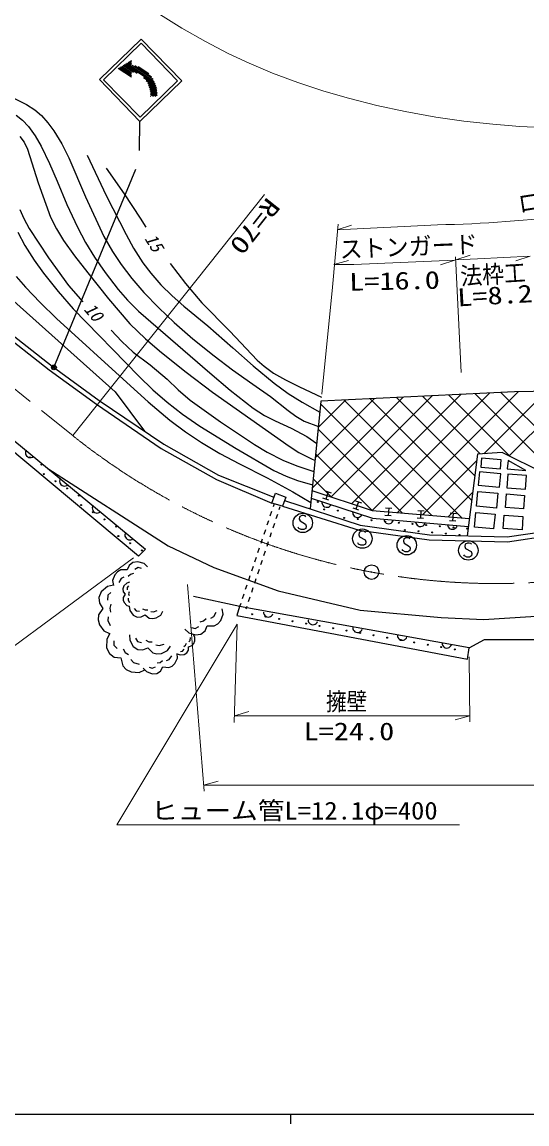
# Model space of a CAD drawing. Units: millimetres, scale not verified. Extents: x 27351 to 680000, y 20000 to 380000.
# Drawn here: x 140312 to 192399, y 204000 to 317618 of the extents above; entities that cross this region are included whole.
import ezdxf
from ezdxf.enums import TextEntityAlignment as Align

# ---------------------------------------------------------------- set-up
doc = ezdxf.new("R2010")
doc.units = ezdxf.units.MM
doc.header["$LTSCALE"] = 1000
doc.linetypes.add('CHAIN', pattern=[18.5, 12, -1.5, 3.5, -1.5])
for name, color, linetype, lineweight in [('M-BGD', 7, 'Continuous', 25), ('M-BGD-EXST', 7, 'Continuous', 25), ('M-BMK', 2, 'CHAIN', 13), ('M-BMK-SRVR', 3, 'Continuous', 25), ('M-STR-HTXT', 7, 'Continuous', 13), ('M-STR-STRC', 7, 'Continuous', 25), ('M-TTL-BAND', 7, 'Continuous', 25)]:
    doc.layers.add(name, color=color, linetype=linetype, lineweight=lineweight)
doc.styles.add('ＭＳ ゴシック', font='')
doc.styles.get('ＭＳ ゴシック').set_extended_font_data('MS Gothic')

msp = doc.modelspace()

# ---------------------------------------------------------------- linework, layer by layer
at = {"layer": 'M-BGD'}
for p, q in [((133757, 289099), (143116, 281745)), ((134071, 289488), (143417, 282144)), ((139464, 288849), (149913, 279475)), ((143417, 282144), (148283, 278611)), ((143116, 281745), (147996, 278202)), ((132203, 280462), (153049, 263274)), ((191107, 279501), (171149, 278524)), ((191528, 279509), (179055, 267036)), ((194409, 279562), (187960, 273113)), ((197291, 279615), (190558, 272882)), ((201825, 279699), (191107, 279501)), ((148283, 278611), (154945, 274082)), ((149913, 279475), (152933, 275450)), ((171149, 278524), (170032, 267418)), ((179645, 278940), (170246, 269540)), ((176671, 278795), (170562, 272685)), ((173697, 278649), (170878, 275830)), ((182619, 279086), (172189, 268655)), ((173532, 278641), (185675, 266499)), ((185593, 279231), (174314, 267952)), ((176229, 278773), (186677, 268325)), ((188567, 279377), (176439, 267249)), ((178925, 278905), (187006, 270825)), ((181622, 279037), (187572, 273087)), ((184318, 279169), (190650, 272837)), ((187015, 279301), (200318, 265997)), ((189711, 279433), (202785, 266359)), ((147996, 278202), (154681, 273657)), ((171119, 278226), (182596, 266749)), ((170861, 275656), (179518, 266999)), ((152333, 262551), (138695, 273907)), ((154945, 274082), (160586, 270896)), ((140676, 273346), (140658, 273231)), ((140658, 273231), (140671, 273090)), ((140671, 273090), (140709, 272980)), ((140723, 273464), (140676, 273346)), ((140709, 272980), (140775, 272873)), ((140775, 272873), (140898, 272770)), ((140898, 272770), (141016, 272724)), ((141016, 272724), (141131, 272705)), ((141131, 272705), (141272, 272718)), ((141272, 272718), (141382, 272756)), ((141382, 272756), (141490, 272822)), ((154681, 273657), (160363, 270448)), ((170602, 273086), (176439, 267249)), ((187300, 273068), (186223, 264638)), ((189836, 273239), (187300, 273068)), ((194128, 271118), (189836, 273239)), ((142961, 271592), (155399, 263596)), ((187207, 272360), (181671, 266824)), ((187718, 272661), (187637, 271724)), ((187637, 271724), (189664, 271548)), ((189745, 272485), (187718, 272661)), ((189664, 271548), (189745, 272485)), ((190447, 272396), (190365, 271561)), ((190365, 271561), (192279, 271378)), ((192279, 271378), (190447, 272417)), ((144256, 270524), (144211, 270406)), ((160363, 270448), (166091, 268013)), ((160586, 270896), (166299, 268619)), ((170344, 270516), (172212, 268647)), ((187508, 271247), (187373, 269854)), ((189689, 271036), (187508, 271247)), ((189554, 269643), (189689, 271036)), ((190426, 270991), (190325, 269607)), ((192351, 270850), (190426, 270991)), ((192249, 269465), (192351, 270850)), ((144211, 270406), (144193, 270290)), ((144193, 270290), (144207, 270150)), ((144207, 270150), (144246, 270040)), ((144246, 270040), (144313, 269932)), ((144313, 269932), (144436, 269831)), ((144436, 269831), (144555, 269785)), ((144555, 269785), (144670, 269768)), ((144670, 269768), (144811, 269781)), ((144811, 269781), (144921, 269820)), ((144921, 269820), (145028, 269888)), ((170222, 269306), (176439, 267249)), ((187373, 269854), (189554, 269643)), ((190325, 269607), (192249, 269465)), ((166091, 268013), (166447, 269053)), ((166447, 269053), (167515, 268643)), ((167515, 268643), (167187, 267712)), ((167389, 268285), (175186, 265727)), ((170144, 268532), (176476, 266450)), ((171252, 268168), (171253, 268041)), ((171955, 268311), (171347, 268512)), ((171598, 269272), (172206, 269071)), ((171902, 269171), (171651, 268412)), ((174707, 268243), (175315, 268042)), ((175011, 268143), (174759, 267383)), ((186779, 269103), (184287, 266611)), ((187195, 267687), (187332, 269220)), ((187332, 269220), (189388, 269037)), ((189388, 269037), (189251, 267504)), ((190197, 267579), (190304, 268955)), ((190304, 268955), (192137, 268813)), ((192137, 268813), (192030, 267436)), ((147574, 267633), (147556, 267518)), ((147556, 267518), (147570, 267377)), ((147570, 267377), (147609, 267267)), ((147619, 267751), (147574, 267633)), ((147609, 267267), (147676, 267160)), ((147676, 267160), (147799, 267058)), ((147799, 267058), (147917, 267012)), ((147917, 267012), (148033, 266995)), ((148033, 266995), (148173, 267009)), ((148173, 267009), (148283, 267048)), ((148283, 267048), (148391, 267115)), ((166048, 267153), (165889, 266679)), ((167187, 267712), (166091, 268013)), ((166316, 267951), (166207, 267627)), ((166912, 267615), (166818, 267333)), ((167187, 267712), (175074, 265238)), ((171253, 268041), (171279, 267928)), ((171279, 267928), (171342, 267801)), ((171342, 267801), (171419, 267713)), ((171419, 267713), (171520, 267638)), ((171520, 267638), (171672, 267588)), ((171672, 267588), (171799, 267588)), ((171799, 267588), (171912, 267614)), ((171912, 267614), (172039, 267678)), ((172039, 267678), (172127, 267754)), ((172127, 267754), (172202, 267856)), ((174418, 267127), (174419, 267000)), ((175063, 267283), (174456, 267484)), ((176439, 267249), (186429, 266437)), ((177818, 267538), (178456, 267486)), ((178137, 267512), (178072, 266715)), ((181148, 267268), (181786, 267216)), ((181467, 267242), (181402, 266444)), ((186987, 265538), (187128, 267062)), ((187128, 267062), (189103, 266879)), ((189251, 267504), (187195, 267687)), ((192030, 267436), (190197, 267579)), ((165731, 266205), (165572, 265730)), ((166344, 265910), (166186, 265435)), ((166660, 266858), (166502, 266384)), ((174419, 267000), (174445, 266886)), ((174445, 266886), (174508, 266760)), ((174508, 266760), (174585, 266672)), ((174585, 266672), (174686, 266597)), ((174686, 266597), (174838, 266547)), ((174838, 266547), (174965, 266547)), ((174965, 266547), (175078, 266573)), ((175078, 266573), (175205, 266637)), ((175205, 266637), (175293, 266713)), ((175293, 266713), (175368, 266814)), ((176476, 266450), (186346, 265597)), ((177623, 266351), (177653, 266228)), ((177653, 266228), (177704, 266123)), ((177704, 266123), (177795, 266015)), ((178391, 266689), (177753, 266741)), ((177795, 266015), (177889, 265946)), ((177889, 265946), (178005, 265896)), ((178005, 265896), (178165, 265882)), ((178165, 265882), (178288, 265912)), ((178288, 265912), (178393, 265963)), ((178393, 265963), (178501, 266054)), ((178501, 266054), (178569, 266148)), ((178569, 266148), (178619, 266265)), ((180913, 266066), (180942, 265943)), ((180942, 265943), (180994, 265839)), ((181721, 266418), (181083, 266470)), ((181859, 265864), (181909, 265980)), ((185051, 266148), (184413, 266200)), ((184477, 266997), (185115, 266945)), ((184796, 266971), (184732, 266174)), ((189103, 266879), (188962, 265355)), ((189953, 265384), (190039, 266756)), ((190039, 266756), (191974, 266634)), ((190382, 264035), (209681, 266864)), ((191974, 266634), (191887, 265261)), ((150936, 264860), (150919, 264745)), ((150919, 264745), (150933, 264604)), ((150982, 264978), (150936, 264860)), ((165413, 265256), (165254, 264782)), ((166028, 264961), (165869, 264487)), ((175074, 265238), (182293, 264235)), ((175186, 265727), (182334, 264735)), ((180994, 265839), (181085, 265730)), ((181085, 265730), (181179, 265662)), ((181179, 265662), (181295, 265612)), ((181295, 265612), (181455, 265598)), ((181455, 265598), (181578, 265627)), ((181578, 265627), (181682, 265679)), ((181682, 265679), (181791, 265770)), ((181791, 265770), (181859, 265864)), ((182334, 264735), (190352, 264536)), ((184203, 265782), (184232, 265659)), ((184232, 265659), (184283, 265554)), ((184283, 265554), (184374, 265446)), ((184374, 265446), (184469, 265377)), ((184469, 265377), (184585, 265327)), ((184585, 265327), (184744, 265313)), ((184744, 265313), (184867, 265343)), ((184867, 265343), (184972, 265394)), ((184972, 265394), (185080, 265485)), ((185080, 265485), (185149, 265580)), ((185149, 265580), (185199, 265696)), ((188962, 265355), (186987, 265538)), ((191887, 265261), (189953, 265384)), ((190352, 264536), (194396, 265119)), ((150933, 264604), (150972, 264494)), ((150972, 264494), (151039, 264387)), ((151039, 264387), (151162, 264285)), ((151162, 264285), (151280, 264240)), ((151280, 264240), (151396, 264222)), ((151396, 264222), (151536, 264236)), ((151536, 264236), (151646, 264275)), ((151646, 264275), (151753, 264342)), ((155399, 263596), (160105, 261371)), ((165095, 264308), (164936, 263834)), ((165711, 264012), (165553, 263538)), ((182293, 264235), (190382, 264035)), ((152333, 262551), (153049, 263274)), ((164777, 263360), (164618, 262886)), ((165395, 263064), (165237, 262589)), ((151365, 261590), (151165, 261119)), ((151749, 261889), (151365, 261590)), ((152248, 261977), (151749, 261889)), ((152303, 261370), (151951, 261180)), ((152898, 261783), (152248, 261977)), ((152628, 261273), (152303, 261370)), ((153267, 261436), (152898, 261783)), ((160105, 261371), (166737, 258975)), ((164142, 261464), (163983, 260990)), ((164460, 262412), (164301, 261938)), ((165079, 262115), (164921, 261641)), ((149893, 260613), (149661, 260033)), ((150169, 260944), (149893, 260613)), ((150521, 261134), (150169, 260944)), ((150549, 260240), (150311, 259839)), ((151165, 261119), (150521, 261134)), ((150831, 260392), (150549, 260240)), ((151502, 260664), (151259, 260442)), ((151822, 260746), (151502, 260664)), ((163824, 260516), (163665, 260041)), ((164446, 260218), (164288, 259743)), ((164763, 261166), (164605, 260692)), ((149137, 259419), (148490, 258870)), ((149751, 259569), (149137, 259419)), ((149661, 260033), (149748, 259534)), ((150808, 259473), (150708, 259173)), ((150708, 259173), (150758, 258873)), ((151108, 259773), (150808, 259473)), ((151408, 259873), (151108, 259773)), ((151308, 259473), (151158, 259323)), ((151158, 259323), (151158, 259073)), ((163506, 259567), (163347, 259093)), ((164130, 259269), (163972, 258795)), ((148490, 258870), (148241, 258289)), ((148241, 258289), (148292, 257683)), ((149163, 258514), (149122, 258016)), ((149486, 258788), (149163, 258514)), ((150758, 258873), (150958, 258623)), ((150958, 258623), (150758, 258273)), ((150758, 258273), (150758, 258023)), ((150758, 258023), (150858, 257773)), ((151258, 258223), (151258, 258023)), ((151258, 258023), (151408, 257773)), ((151358, 258873), (151308, 258673)), ((151308, 258673), (151358, 258473)), ((157993, 258422), (162782, 257405)), ((163189, 258619), (163030, 258145)), ((163814, 258320), (163656, 257846)), ((166737, 258975), (175196, 256976)), ((148649, 257151), (148193, 256487)), ((148292, 257683), (148649, 257151)), ((149488, 257584), (149355, 257194)), ((149355, 257194), (149422, 256787)), ((150858, 257773), (151108, 257473)), ((151108, 257473), (151408, 257373)), ((151359, 257381), (151437, 256945)), ((151437, 256945), (151791, 256468)), ((151893, 257161), (152070, 256922)), ((152070, 256922), (152416, 256872)), ((152734, 257108), (153001, 256998)), ((153001, 256998), (153288, 257027)), ((153614, 256837), (153891, 256797)), ((153891, 256797), (154268, 256954)), ((154622, 256477), (154822, 256872)), ((161065, 256560), (160969, 257108)), ((162762, 257347), (162472, 256416)), ((162871, 257671), (162762, 257347)), ((186431, 253104), (162762, 257347)), ((163498, 257372), (163404, 257090)), ((165214, 256777), (165233, 256652)), ((175196, 256976), (183538, 256227)), ((148193, 256487), (148152, 255988)), ((148152, 255988), (148311, 255474)), ((149182, 256305), (149149, 255906)), ((149149, 255906), (149407, 255383)), ((151791, 256468), (152186, 256269)), ((152186, 256269), (152612, 256277)), ((152612, 256277), (152999, 256503)), ((152999, 256503), (153443, 256155)), ((153443, 256155), (153789, 256104)), ((153789, 256104), (154156, 256192)), ((154156, 256192), (154622, 256477)), ((158688, 255775), (159040, 255865)), ((159040, 255865), (159308, 256110)), ((159778, 256164), (160088, 256332)), ((160088, 256332), (160349, 256773)), ((160507, 255557), (160810, 255922)), ((160810, 255922), (161065, 256560)), ((162472, 256416), (186264, 251934)), ((165233, 256652), (165275, 256543)), ((165275, 256543), (165356, 256427)), ((165356, 256427), (165445, 256351)), ((165445, 256351), (165556, 256291)), ((165556, 256291), (165714, 256264)), ((165714, 256264), (165839, 256283)), ((165839, 256283), (165948, 256325)), ((165948, 256325), (166063, 256406)), ((166063, 256406), (166139, 256495)), ((166139, 256495), (166199, 256606)), ((169819, 255979), (169838, 255854)), ((169838, 255854), (169880, 255746)), ((169880, 255746), (169962, 255630)), ((170668, 255609), (170745, 255697)), ((170745, 255697), (170805, 255809)), ((183538, 256227), (187913, 256006)), ((187913, 256006), (197111, 256594)), ((148311, 255474), (148760, 254835)), ((148760, 254835), (149341, 254586)), ((149360, 254567), (149056, 253983)), ((157098, 255015), (157504, 254634)), ((157504, 254634), (158220, 254421)), ((157801, 255195), (158159, 255088)), ((158159, 255088), (158546, 255298)), ((158220, 254421), (158768, 254517)), ((158768, 254517), (159191, 254846)), ((159191, 254846), (159410, 255365)), ((159410, 255365), (160119, 255348)), ((160119, 255348), (160507, 255557)), ((169962, 255630), (170050, 255554)), ((170050, 255554), (170161, 255494)), ((170161, 255494), (170319, 255467)), ((170319, 255467), (170444, 255486)), ((170444, 255486), (170553, 255528)), ((170553, 255528), (170668, 255609)), ((174425, 255182), (174444, 255057)), ((174444, 255057), (174486, 254948)), ((174486, 254948), (174567, 254833)), ((174567, 254833), (174655, 254757)), ((174655, 254757), (174767, 254697)), ((174767, 254697), (174924, 254670)), ((174924, 254670), (175049, 254688)), ((175049, 254688), (175158, 254731)), ((175158, 254731), (175274, 254812)), ((175274, 254812), (175350, 254900)), ((175350, 254900), (175410, 255012)), ((149056, 253983), (149041, 253101)), ((149789, 253824), (149781, 253383)), ((149781, 253383), (150143, 253009)), ((151395, 254442), (151424, 253886)), ((151424, 253886), (151792, 253236)), ((152027, 254085), (152211, 253760)), ((152211, 253760), (152635, 253643)), ((153068, 253889), (153384, 253710)), ((153384, 253710), (153747, 253701)), ((154124, 253414), (154463, 253321)), ((154463, 253321), (154958, 253458)), ((157001, 253247), (157173, 253375)), ((157173, 253375), (157264, 253569)), ((157510, 253704), (157642, 253865)), ((157642, 253865), (157686, 254164)), ((157879, 253334), (158044, 253535)), ((158125, 254208), (157950, 254486)), ((158044, 253535), (158128, 253802)), ((158128, 253802), (158125, 254208)), ((179030, 254385), (179049, 254260)), ((179049, 254260), (179091, 254151)), ((179091, 254151), (179172, 254036)), ((179172, 254036), (179261, 253960)), ((179261, 253960), (179372, 253900)), ((179372, 253900), (179530, 253872)), ((179530, 253872), (179655, 253891)), ((179655, 253891), (179764, 253933)), ((179764, 253933), (179879, 254015)), ((179879, 254015), (179955, 254103)), ((179955, 254103), (180015, 254215)), ((183635, 253588), (183654, 253463)), ((183654, 253463), (183696, 253354)), ((184561, 253306), (184621, 253417)), ((186431, 253104), (188025, 253962)), ((188025, 253962), (193624, 253962)), ((149041, 253101), (149325, 252508)), ((149325, 252508), (149834, 252131)), ((150731, 252999), (150945, 252627)), ((150945, 252627), (151309, 252401)), ((151792, 253236), (152255, 252926)), ((152255, 252926), (152787, 252871)), ((152787, 252871), (153305, 253093)), ((153305, 253093), (153805, 252590)), ((153805, 252590), (154229, 252472)), ((154229, 252472), (154700, 252525)), ((154700, 252525), (155326, 252809)), ((155326, 252809), (155636, 253271)), ((155501, 251903), (155761, 252262)), ((156301, 252476), (156608, 252358)), ((156359, 252021), (156321, 252500)), ((156608, 252358), (157047, 252402)), ((156645, 252731), (156865, 252753)), ((156865, 252753), (157030, 252954)), ((157047, 252402), (157325, 252577)), ((157325, 252577), (157483, 252851)), ((157483, 252851), (157487, 253184)), ((157487, 253184), (157879, 253334)), ((183696, 253354), (183778, 253239)), ((183778, 253239), (183866, 253162)), ((183866, 253162), (183977, 253103)), ((183977, 253103), (184135, 253075)), ((184135, 253075), (184260, 253094)), ((184260, 253094), (184369, 253136)), ((184369, 253136), (184485, 253218)), ((184485, 253218), (184561, 253306)), ((186264, 251934), (186431, 253104)), ((149834, 252131), (150494, 252047)), ((150494, 252047), (150701, 251234)), ((150701, 251234), (151062, 250860)), ((151521, 251882), (151810, 251583)), ((151810, 251583), (152396, 251426)), ((153443, 251111), (153742, 250990)), ((153742, 250990), (154092, 251139)), ((154252, 251538), (154562, 251587)), ((154562, 251587), (154812, 251776)), ((154609, 250698), (154840, 251127)), ((154840, 251127), (155449, 251055)), ((155221, 251784), (155501, 251903)), ((155449, 251055), (155798, 251204)), ((155798, 251204), (156088, 251493)), ((156088, 251493), (156359, 252021)), ((151062, 250860), (151573, 250631)), ((151573, 250631), (152381, 250544)), ((152381, 250544), (152974, 250828)), ((152824, 251013), (153142, 250653)), ((153142, 250653), (153740, 250411)), ((153740, 250411), (154219, 250450)), ((154219, 250450), (154609, 250698))]:
    msp.add_line(p, q, dxfattribs=at)
for points in [[(138969, 310022), (140789, 309101), (141624, 308551), (142318, 307965), (142990, 307228), (143583, 306415), (144402, 305051), (145132, 303624), (146871, 299587), (148746, 295520), (149649, 293965), (150549, 292615), (151646, 291186), (152890, 289746), (154414, 288157), (156012, 286641), (157936, 284966), (160118, 283209), (162025, 281754), (164133, 280279), (165926, 279004), (167759, 277565), (168563, 276963), (169416, 276456), (170886, 275908)], [(139724, 308000), (140355, 307511), (140978, 306861), (141680, 305881), (142290, 304833), (143161, 303033), (143923, 301219), (144928, 298812), (146024, 296459), (146859, 294894), (147798, 293359), (148881, 291783), (150221, 290035), (151187, 288934), (152318, 287805), (159702, 281445), (161781, 279677), (164148, 277818), (165322, 277065), (166420, 276489), (168064, 275746), (169708, 274873), (170712, 274173)], [(140099, 305828), (140523, 305241), (140884, 304524), (141985, 301037), (143242, 297483), (143853, 296289), (144585, 295094), (145723, 293496), (147090, 291773), (149231, 289074), (151441, 286484), (153041, 284970), (154701, 283544), (157242, 281509), (159960, 279465), (167853, 273874), (168872, 273240), (170108, 272598), (170534, 272402)], [(147023, 303896), (148998, 299745), (151039, 295695), (151819, 294295), (152786, 292778), (153586, 291717), (154643, 290513), (155785, 289387), (157006, 288328), (159496, 286277), (162051, 284035), (164146, 282176), (166320, 280388), (167776, 279329), (169222, 278411), (171035, 277387)], [(149008, 302538), (150850, 299921), (152495, 297411), (153081, 296479)], [(140100, 298282), (140484, 297366), (141053, 296313), (143057, 293313), (145094, 290457), (146576, 288781)], [(139876, 295968), (140599, 294574), (141571, 293054), (142534, 291731), (144026, 289847), (145594, 288031), (152347, 281090), (153790, 279706), (155286, 278414), (156868, 277188), (158643, 275951), (162392, 273648), (166299, 271372), (167565, 270783), (168739, 270351), (170282, 269900)], [(155588, 292719), (157179, 290654), (158849, 288664), (161763, 285733), (164568, 282768), (165293, 282123), (166264, 281424), (167476, 280712), (168919, 279989), (171191, 278938)], [(139707, 291384), (140655, 290283), (142170, 288686), (143877, 287042), (151108, 280462), (153319, 278447), (155553, 276563), (157161, 275370), (158829, 274261), (160723, 273133), (162738, 272061), (165601, 270630), (168257, 269192), (170097, 268062)], [(149517, 285840), (150614, 284669), (151763, 283594), (153522, 282271), (155292, 280806), (156429, 279678), (157641, 278625), (160794, 276395), (164287, 274063), (165613, 273278), (167217, 272457), (168676, 271856), (170193, 271345), (170420, 271273)]]:
    msp.add_lwpolyline(points, dxfattribs=at)
for centre in [(141121, 272729), (142326, 271988), (142557, 271015), (143762, 270274), (144966, 269533), (146171, 268791), (170840, 268137), (146402, 267819), (147607, 267077), (171484, 267372), (172893, 267250), (148811, 266336), (173537, 266484), (174945, 266363), (176354, 266241), (177763, 266119), (179172, 265997), (180581, 265875), (150016, 265595), (179816, 265232), (181225, 265110), (181990, 265754), (182634, 264988), (183399, 265632), (184043, 264866), (184808, 265510), (185452, 264745), (186217, 265388), (150247, 264622), (151452, 263881), (152656, 263140), (164043, 256554), (165436, 256313), (166830, 256071), (168223, 255830), (169617, 255589), (171010, 255348), (172404, 255107), (173797, 254865), (175191, 254624), (176584, 254383), (177978, 254142), (179371, 253901), (180765, 253659), (182158, 253418), (183552, 253177), (184945, 252936)]:
    msp.add_circle(centre, 50, dxfattribs=at)
at = {"layer": 'M-BGD-EXST'}
for p, q in [((168951, 266614), (168911, 266374)), ((168911, 266374), (168991, 266174)), ((169191, 266734), (168951, 266614)), ((168991, 266174), (169551, 265854)), ((169351, 266734), (169191, 266734)), ((169511, 266694), (169351, 266734)), ((169591, 266614), (169511, 266694)), ((168871, 265414), (168791, 265534)), ((169111, 265294), (168871, 265414)), ((169391, 265294), (169111, 265294)), ((169591, 265414), (169391, 265294)), ((169551, 265854), (169631, 265654)), ((169631, 265654), (169591, 265414)), ((175095, 264993), (175055, 264753)), ((175055, 264753), (175135, 264553)), ((175335, 265113), (175095, 264993)), ((175495, 265113), (175335, 265113)), ((175655, 265073), (175495, 265113)), ((175735, 264993), (175655, 265073)), ((175015, 263793), (174935, 263913)), ((175255, 263673), (175015, 263793)), ((175135, 264553), (175695, 264233)), ((175535, 263673), (175255, 263673)), ((175735, 263793), (175535, 263673)), ((175695, 264233), (175775, 264033)), ((175775, 264033), (175735, 263793)), ((179686, 264318), (179646, 264078)), ((179646, 264078), (179726, 263878)), ((179926, 264438), (179686, 264318)), ((179726, 263878), (180286, 263558)), ((180086, 264438), (179926, 264438)), ((180246, 264398), (180086, 264438)), ((180326, 264318), (180246, 264398)), ((186032, 263778), (185992, 263538)), ((186272, 263898), (186032, 263778)), ((186432, 263898), (186272, 263898)), ((186592, 263858), (186432, 263898)), ((186672, 263778), (186592, 263858)), ((179606, 263118), (179526, 263238)), ((179846, 262998), (179606, 263118)), ((180126, 262998), (179846, 262998)), ((180326, 263118), (180126, 262998)), ((180286, 263558), (180366, 263358)), ((180366, 263358), (180326, 263118)), ((185952, 262578), (185872, 262698)), ((186192, 262458), (185952, 262578)), ((185992, 263538), (186072, 263338)), ((186072, 263338), (186632, 263018)), ((186472, 262458), (186192, 262458)), ((186672, 262578), (186472, 262458)), ((186632, 263018), (186712, 262818)), ((186712, 262818), (186672, 262578))]:
    msp.add_line(p, q, dxfattribs=at)
for centre in [(169271, 265974), (175415, 264353), (180006, 263678), (186352, 263138)]:
    msp.add_circle(centre, 1000, dxfattribs=at)
at = {"layer": 'M-BMK'}
msp.add_line((113487, 300733), (145539, 274976), dxfattribs=at)
msp.add_arc((189162, 329721), 70000, 231.45121, 284.47393, dxfattribs=at)
at = {"layer": 'M-BMK-SRVR'}
for radius in [750, 30]:
    msp.add_circle((176370, 260900), radius, dxfattribs=at)
at = {"layer": 'M-STR-HTXT'}
for p, q in [((145539, 274976), (165314, 299852)), ((172333, 290289), (172928, 296784)), ((183154, 296713), (172810, 296192)), ((172810, 296192), (174287, 296687)), ((185595, 281485), (185032, 293413)), ((185066, 293093), (186542, 293592)), ((187304, 293212), (185066, 293093)), ((187304, 293212), (192714, 293480)), ((192714, 293480), (191237, 292986)), ((172474, 292611), (173974, 293031)), ((174545, 292611), (172474, 292611)), ((174545, 292611), (184966, 293079)), ((184966, 293079), (183486, 292592)), ((171222, 279248), (172333, 290289)), ((151811, 262361), (115283, 235427)), ((157379, 259627), (159092, 238330)), ((162505, 255524), (150075, 234842)), ((162505, 255524), (162197, 245383)), ((186424, 252181), (186512, 245480)), ((162219, 246097), (163719, 246517)), ((162219, 246097), (186504, 246097)), ((186504, 246097), (185004, 245677)), ((159043, 238938), (160543, 239358)), ((159043, 238938), (279996, 238938)), ((150075, 234842), (185437, 234842))]:
    msp.add_line(p, q, dxfattribs=at)
msp.add_lwpolyline([(148648, 322106), (156808, 316996), (159239, 315607), (161565, 314391), (163737, 313372), (166136, 312363), (168764, 311382), (171430, 310499), (173987, 309756), (176897, 309023), (179831, 308392), (182984, 307824), (185885, 307402), (188871, 307072), (191663, 306851), (194661, 306719)], dxfattribs=at)
msp.add_arc((180853, 422381), 125690, 271.04916, 283.96489, dxfattribs=at)
at = {"layer": 'M-STR-STRC'}
for p, q in [((152604, 315858), (148300, 311677)), ((148725, 311671), (152598, 315434)), ((152598, 315434), (156361, 311561)), ((156785, 311554), (152604, 315858)), ((151622, 313623), (151578, 313652)), ((151597, 311923), (150244, 312821)), ((151599, 312077), (150365, 312897)), ((151601, 312232), (150486, 312972)), ((151604, 312387), (150607, 313048)), ((151812, 312404), (150729, 313123)), ((152177, 312318), (150850, 313199)), ((154039, 311239), (150971, 313274)), ((153950, 311454), (151093, 313350)), ((151615, 313159), (151214, 313425)), ((151617, 313314), (151335, 313501)), ((151619, 313468), (151457, 313576)), ((153832, 311688), (151668, 313124)), ((153678, 311946), (151948, 313094)), ((153398, 312288), (152303, 313014)), ((148300, 311677), (152481, 307374)), ((152487, 307798), (148725, 311671)), ((152481, 307374), (156785, 311554)), ((156361, 311561), (152487, 307798)), ((154110, 311036), (152843, 311876)), ((154167, 310842), (153105, 311547)), ((154204, 310661), (153275, 311277)), ((154234, 310485), (153364, 311063)), ((154257, 310314), (153438, 310857)), ((154268, 310150), (153490, 310667)), ((154269, 309994), (153529, 310485)), ((154111, 309943), (153554, 310312)), ((153870, 309947), (153564, 310150)), ((153630, 309950), (153568, 309991)), ((152438, 304374), (152481, 307374)), ((143602, 282010), (152049, 302464))]:
    msp.add_line(p, q, dxfattribs=at)
for radius in [250, 150, 50]:
    msp.add_circle((143602, 282010), radius, dxfattribs=at)
at = {"layer": 'M-TTL-BAND'}
for p, q in [((40000, 205000), (579000, 205000)), ((168000, 205000), (168000, 204000))]:
    msp.add_line(p, q, dxfattribs=at)

# ---------------------------------------------------------------- texts
at = {"layer": 'M-BGD', "style": 'ＭＳ ゴシック', "oblique": 15}
for s, rotation, p in [('15', 301.6, (152569, 295097)), ('10', 310.1, (146310, 287727))]:
    msp.add_text(s, height=1320, rotation=rotation, dxfattribs=at).set_placement(p, align=Align.BOTTOM_LEFT)
at = {"layer": 'M-STR-HTXT', "style": 'ＭＳ ゴシック'}
for s, rotation, width, p in [('ロックネット', 8.9, 0.95, (191721, 297387)), ('R=70', 231.7, 1.3, (165198, 299999)), ('ストンガード', 2.3, 0.95, (173128, 292713)), ('法枠工', 3.4, 0.9, (185617, 289947)), ('L=16.0', 1.3, 1.25, (174093, 289363)), ('L=8.2', 3.3, 1.25, (185290, 287744))]:
    msp.add_text(s, height=1833, rotation=rotation, dxfattribs=dict(at, width=width)).set_placement(p, align=Align.BOTTOM_LEFT)
for s, width, p in [('擁壁', 0.85, (171670, 246097)), ('L=24.0', 1.25, (169357, 243017)), ('ヒューム管L=12.1φ=400', 1.1, (153633, 234842))]:
    msp.add_text(s, height=1833, dxfattribs=dict(at, width=width)).set_placement(p, align=Align.BOTTOM_LEFT)

doc.saveas('drawing.dxf')
